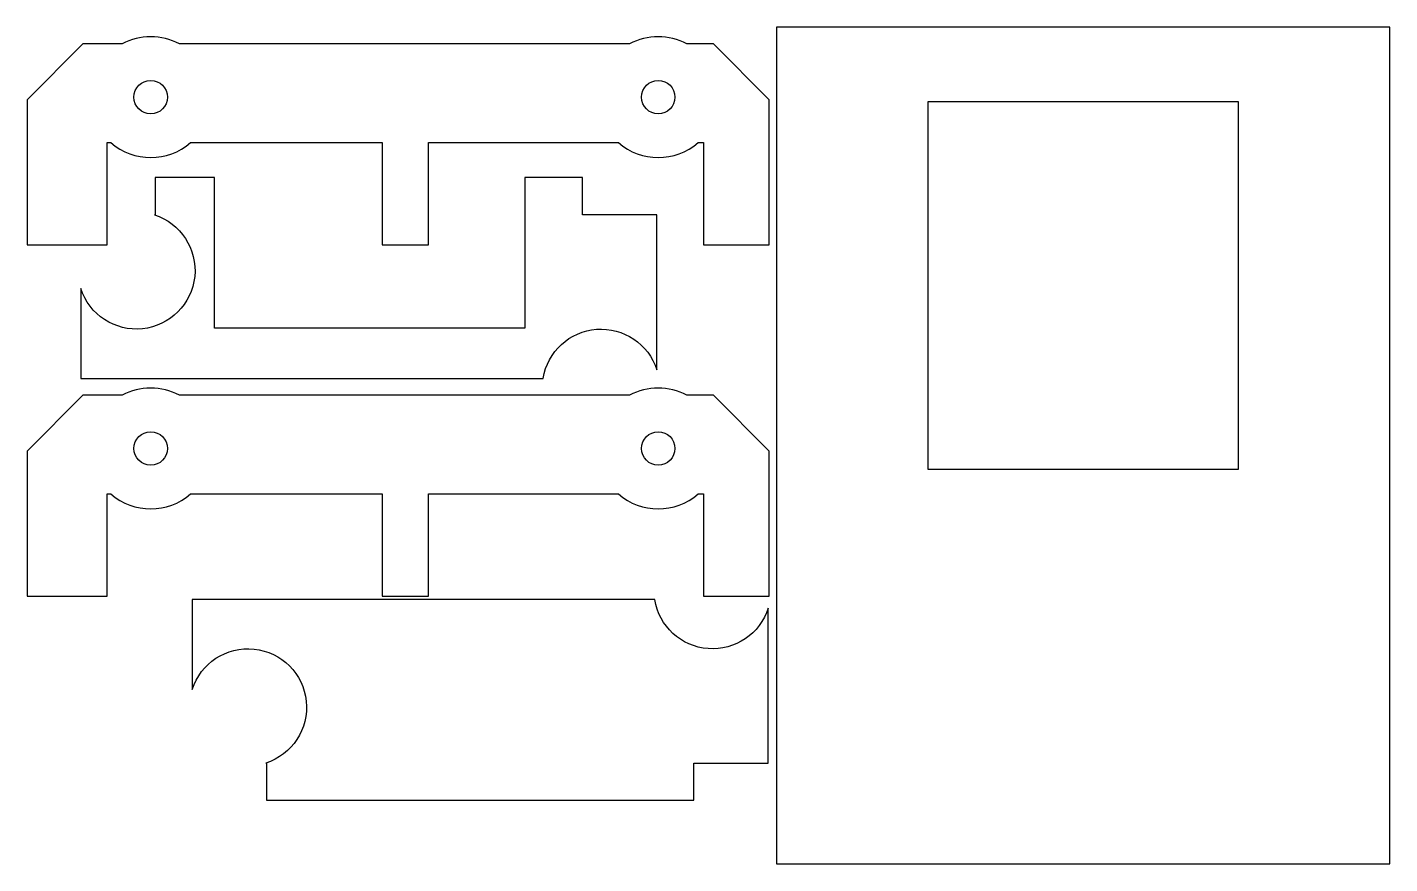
# Model space of a CAD drawing. Header units: millimetres. Extents: x -59 to 674, y -112 to 338.
import ezdxf

# ---------------------------------------------------------------- set-up
doc = ezdxf.new("R2010")
doc.units = ezdxf.units.MM
doc.layers.get('0').update_dxf_attribs({"linetype": 'CONTINUOUS'})

msp = doc.modelspace()

# ---------------------------------------------------------------- linework, layer by layer
for points in [[(344.5, -112), (674.5, -112), (674.5, 338), (344.5, 338)], [(426, 100), (426, 298), (593, 298), (593, 100)]]:
    msp.add_lwpolyline(points, close=True)
for points in [[(340.5, 299), (310.5, 329), (296.24, 329, 0.252646), (265.36, 329), (23.08, 329, 0.252646), (-7.8, 329), (-28.8, 329), (-58.8, 299), (-58.8, 221), (-15.8, 221), (-15.8, 276), (-13.83, 276, 0.3773), (29.11, 276), (132.2, 276), (132.2, 221), (157.2, 221), (157.2, 276), (259.33, 276, 0.3773), (302.27, 276), (305.2, 276), (305.2, 221), (340.5, 221)], [(42, 176.13), (42, 257.13), (10, 257.13), (10, 237.13), (9.6, 237.13, -1.639782), (-30, 197.53), (-30, 149.13), (218.9, 149.13, -0.789143), (280, 153.74), (280, 237.13), (240, 237.13), (240, 257.13), (209, 257.13), (209, 176.13)], [(340.5, 110), (310.5, 140), (296.24, 140, 0.252646), (265.36, 140), (23.08, 140, 0.252646), (-7.8, 140), (-28.8, 140), (-58.8, 110), (-58.8, 32), (-15.8, 32), (-15.8, 87), (-13.83, 87, 0.3773), (29.11, 87), (132.2, 87), (132.2, 32), (157.2, 32), (157.2, 87), (259.33, 87, 0.3773), (302.27, 87), (305.2, 87), (305.2, 32), (340.5, 32)], [(70, -57.87), (70, -77.87), (300, -77.87), (300, -57.87), (340, -57.87), (340, 25.53, -0.789143), (278.9, 30.13), (30, 30.13), (30, -18.26, -1.639782), (69.6, -57.87)]]:
    msp.add_lwpolyline(points, format="xyb", close=True)
for centre in [(7.64, 300.4), (280.8, 300.4), (7.64, 111.4), (280.8, 111.4)]:
    msp.add_circle(centre, 9)

doc.saveas('drawing.dxf')
